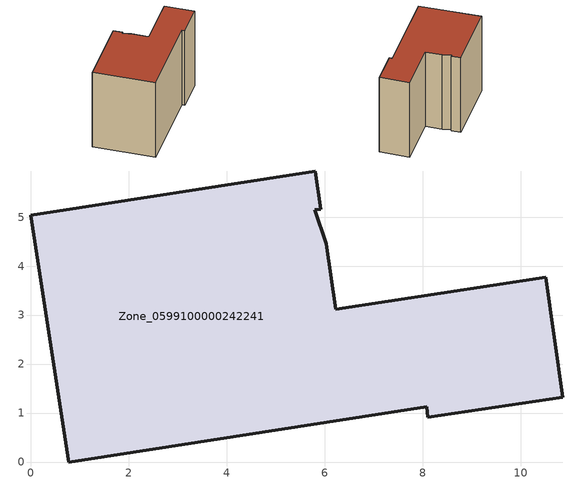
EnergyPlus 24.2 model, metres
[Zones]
Zone_0599100000242241
 floor ground (C_G): 8.08,1.13 0.77,0 0,5.04 5.8,5.94 5.92,5.16 5.79,5.16 6.03,4.46 6.23,3.12 10.51,3.77 10.86,1.32 8.11,0.91 z0
 wall outside (C_F): 5.92,5.16 5.8,5.94 0,5.04 0.77,0 8.08,1.13 8.11,0.91 10.86,1.32 10.51,3.77 6.23,3.12 6.03,4.46 5.79,5.16 5.92,5.16 z0:6.98
 roof outside (C_R): 0.77,0 8.08,1.13 8.11,0.91 10.86,1.32 10.51,3.77 6.23,3.12 6.03,4.46 5.79,5.16 5.92,5.16 5.8,5.94 0,5.04 z6.98
[BUILDING]
Pand.0599100000242241: North Axis=0; Terrain=City; Loads Convergence Tolerance Value=0.04; Temperature Convergence Tolerance Value=0.4; Solar Distribution=FullExterior; Maximum Number of Warmup Days=25; Minimum Number of Warmup Days=1
[Site:Location]
Rotterdam.The.Hague.AP_ZH_NLD Design_Conditions: Latitude=51.96; Longitude=4.45; Time Zone=1; Elevation=-4.5
[SITE:GROUNDTEMPERATURE:BUILDINGSURFACE]
18, 18, 18, 18, 18, 18, 18, 18, 18, 18, 18, 18
[MATERIAL] Thermal Absorptance=0.9; Solar Absorptance=0.7; Visible Absorptance=0.7
Name | Roughness | Thickness | Conductivity | Density | Specific Heat
G.TI.1946 | MediumSmooth | 0.15 | 1 | 540 | 1210
F.TI.1946 | Rough | 0.3 | 0.857143 | 1920 | 840
R.TI.1946 | MediumRough | 0.2 | 0.1 | 1500 | 1000
[CONSTRUCTION]
C_G: G.TI.1946
C_F: F.TI.1946
C_R: R.TI.1946
[ZONE]
Zone_0599100000242241: Type=1; Multiplier=1; Ceiling Height=Autocalculate; Volume=Autocalculate; Floor Area=autocalculate; Part of Total Floor Area=Yes
[ZONEINFILTRATION:DESIGNFLOWRATE]
Infil_Zone_0599100000242241: Zone or ZoneList or Space or SpaceList=Zone_0599100000242241; Schedule=AlwaysOn; Design Flow Rate Calculation Method=Flow/Area; Flow Rate per Floor Area=0.003; Constant Term Coefficient=1; Temperature Term Coefficient=0; Velocity Term Coefficient=0; Velocity Squared Term Coefficient=0
[HVACTEMPLATE:ZONE:IDEALLOADSAIRSYSTEM]
Zone_0599100000242241: Maximum Heating Supply Air Temperature=50; Minimum Cooling Supply Air Temperature=13; Maximum Heating Supply Air Humidity Ratio=0.0156; Minimum Cooling Supply Air Humidity Ratio=0.0077; Heating Limit=NoLimit; Cooling Limit=NoLimit; Dehumidification Control Type=ConstantSensibleHeatRatio; Cooling Sensible Heat Ratio=0.7; Dehumidification Setpoint=60; Humidification Control Type=None; Humidification Setpoint=30; Outdoor Air Method=None; Outdoor Air Flow Rate per Person=0.00944; Outdoor Air Flow Rate per Zone Floor Area=0; Outdoor Air Flow Rate per Zone=0; Demand Controlled Ventilation Type=None; Outdoor Air Economizer Type=NoEconomizer; Heat Recovery Type=None; Sensible Heat Recovery Effectiveness=0.7; Latent Heat Recovery Effectiveness=0.65
[ZONECONTROL:THERMOSTAT]
ThermostatControl_Zone_0599100000242241: Zone or ZoneList=Zone_0599100000242241; Control Type Schedule=DualSetpointControlType; Control 1=Thermostat_Zone_0599100000242241; Temperature Difference Between Cutout And Setpoint=0
[THERMOSTATSETPOINT:DUALSETPOINT]
Thermostat_Zone_0599100000242241: Heating Setpoint Temperature Schedule=HeatingSetpoint_Zone_0599100000242241; Cooling Setpoint Temperature Schedule=CoolingSetpoint_Zone_0599100000242241
[SCHEDULE:COMPACT]
HeatingSetpoint_Zone_0599100000242241: Through: 12/31, For: AllDays, Until: 24:00, 21
CoolingSetpoint_Zone_0599100000242241: Through: 12/31, For: AllDays, Until: 24:00, 24
DualSetpointControlType: Through: 12/31, For: AllDays, Until: 24:00, 4
AlwaysOn: Through: 12/31, For: AllDays, Until: 24:00, 1
